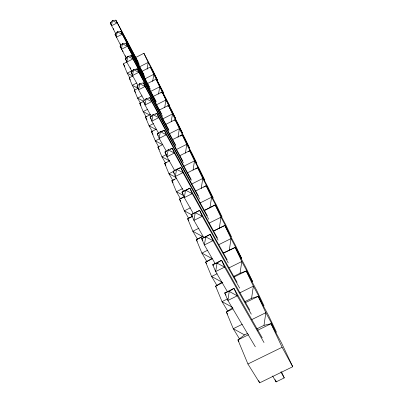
<?xml version="1.0" encoding="UTF-8"?>
<svg xmlns="http://www.w3.org/2000/svg" width="403" height="403" viewBox="0 0 403 403"><rect width="100%" height="100%" fill="white"/><g stroke="black" fill="none" stroke-linecap="round" stroke-linejoin="round"><path stroke-width="0.6" d="M185.496 153.195L186.7 144.309L182.201 134.738L172.257 139.77M256.751 328.903L263.985 325.352L265.849 312.683L258.172 296.356L251.568 298.326L244.959 301.585M233.282 276.589L240.047 273.239L241.795 261.517L235.171 247.427L223.151 252.963M251.568 298.326L253.371 286.145L246.253 271.002L240.047 273.239M213.162 231.191L219.323 228.118L220.97 217.212L215.197 204.931L203.948 210.557M229.327 249.895L231.02 238.596L224.844 225.458L219.323 228.118M201.208 188.664L202.759 178.474L197.682 167.673L187.012 173.043M204.366 210.557L209.973 207.752L211.57 197.213L206.16 185.707L195.047 191.284M178.025 137.368L179.365 128.703L175.119 119.666L165.779 124.401M193.072 170.126L194.488 160.873L189.712 150.712L179.688 155.77M158.54 94.136L159.679 86.826L156.077 79.154L147.15 83.713M164.706 107.621L165.885 100.025L162.082 91.939L153.145 96.488M171.225 121.782L172.439 113.963L168.424 105.425L158.903 110.261M147.13 69.251L148.203 62.41L143.911 53.282L135.579 57.553M152.682 81.421L153.795 74.303L150.369 67.019L141.448 71.583M131.917 71.412L126.799 62.042L127.816 56.36L131.489 55.644L156.072 101.45M126.215 58.148L120.084 46.199L122.386 43.781L125.993 43.161L149.407 86.897M276.891 381.087L276.08 381.888L272.569 375.954M137.937 85.411L132.516 75.522L131.046 72.051L133.559 69.669L137.307 68.848L161.452 113.722M160.837 93.078L162.082 91.939L171.794 110.487L175.668 118.694L165.885 100.025L155.916 105.097M144.339 100.287L138.577 89.819L137.015 86.136L139.65 83.779L143.468 82.842L168.792 129.761M167.557 106.17L168.424 105.425L178.252 124.164L182.337 132.824L172.439 113.963L162.429 119.046M151.382 116.522L145.015 104.997L143.357 101.082L146.113 98.76L150.007 97.697L175.491 144.758M174.212 120.406L175.119 119.666L185.063 138.597L189.38 147.74L179.365 128.703L169.305 133.796M247.85 333.271L244.515 334.913L237.941 339.946L247.921 363.99L259.653 382.85L292.739 366.725L281.687 343.311L271.028 323.705L263.985 325.352M180.302 136.184L182.201 134.738L192.261 153.85L196.825 163.522L186.7 144.309L176.247 149.594M188.282 151.74L189.712 150.712L199.878 169.985L204.719 180.242L194.488 160.873L183.39 166.464M232.843 307.56L226.36 312.038L233.277 328.702L239.432 338.792M251.457 281.959L252.424 281.314L245.77 267.219L235.171 247.427L223.469 253.245M195.591 169.038L197.682 167.673L207.953 187.098L213.091 197.979L202.759 178.474L191.551 184.106M240.551 259.003L241.599 258.373L235.382 245.205L224.844 225.458L213.666 231.035M203.681 187.188L206.16 185.707L216.532 205.263L221.993 216.839L211.57 197.213L199.908 203.057M209.973 207.752L215.197 204.931L225.655 224.597L231.473 236.929L220.97 217.212L209.152 223.111M111.278 22.513L110.261 23.036L115.928 34.109M116.089 33.771L115.041 34.31L120.769 45.509M126.517 58.193L125.409 58.762L126.799 62.042M130.386 56.208L131.489 55.644L132.925 58.898L156.107 102.065M129.907 78.011L127.222 73.15L123.353 63.82L132.925 58.898L127.816 56.36L125.409 58.762L126.607 60.959M132.194 70.606L127.222 73.15L132.743 76.041M139.367 66.933L148.203 62.41L157.628 80.479L153.246 71.185L143.911 53.282M131.046 72.051L132.612 71.25M135.74 69.648L137.307 68.848L138.823 72.298L162.585 116.422M134.99 90.217L132.265 85.3L129.177 77.86L133.081 75.865M136.682 83.043L132.265 85.3L138.058 88.338M144.964 78.817L153.795 74.303L163.341 92.574L150.369 67.019M140.556 103.45L137.574 98.095L134.325 90.257L138.229 88.267M141.997 95.843L137.574 98.095L143.523 101.224M150.284 91.617L159.679 86.826L169.346 105.299L156.077 79.154M148.898 98.261L150.007 97.697L151.719 101.586L175.915 146.229M146.193 116.991L143.171 111.581L139.745 103.319L143.654 101.329M147.604 109.329L143.171 111.581L149.84 115.102M150.5 114.533L145.458 117.097L149.08 125.822L152.45 131.826M151.155 116.447L150.097 116.986L151.866 121.152L158.575 133.247M155.382 114.301L156.963 113.495L182.725 160.898M153.528 123.565L149.08 125.822L156.021 129.494M156.445 129.141L151.498 131.645L155.331 140.874L158.651 146.763M158.374 133.373L157.286 133.927L159.17 138.375L166.484 151.493M161.648 131.716L164.379 130.33L191.183 179.466M159.8 138.612L155.331 140.874L162.474 144.672M162.862 144.526L157.89 147.045L161.946 156.817L165.311 162.752M166.006 151.493L164.958 152.022L166.973 156.777L174.64 170.444M170.197 149.372L172.293 148.314L198.452 196.049M166.348 154.596L161.946 156.817L169.376 160.782M169.668 160.827L164.661 163.356L168.963 173.733L172.686 180.252M173.955 171.215L168.963 173.733L176.086 177.542M176.902 178.131L171.844 180.675L176.423 191.707L180.393 198.614M182.584 188.609L176.423 191.707L183.34 195.42M184.488 196.583L179.491 199.097L184.362 210.845L188.69 218.32M190.473 207.782L184.362 210.845L192.065 214.995M192.694 216.189L187.632 218.723L192.836 231.262L197.525 239.301M199.027 228.169L192.836 231.262L202.513 236.501L196.332 239.679L201.898 253.089L206.956 261.683M203.041 236.334L196.332 239.679L197.274 241.286M207.5 250.303L201.898 253.089L211.923 258.545L205.636 262.106L211.605 276.488L217.031 285.611M218.698 244.727L231.02 238.596L241.599 258.373M212.326 258.781L205.636 262.106L206.588 263.718M217.197 273.713L211.605 276.488L222.008 282.171L215.62 286.165L222.038 301.625L227.831 311.252M228.939 267.894L241.795 261.517L252.424 281.314M222.864 282.579L215.62 286.165L216.265 287.238M234.002 277.068L246.253 271.002L256.897 290.79L264.036 305.907L253.371 286.145L239.941 292.78M227.635 298.86L222.038 301.625L232.299 307.262M233.055 308.738L226.36 312.038L227.65 314.174M245.336 302.683L258.172 296.356L268.836 316.088L276.513 332.349L265.849 312.683L251.804 319.589M242.258 324.284L233.277 328.702L244.515 334.913M248.596 334.712L237.941 339.946L238.914 341.532M257.567 330.309L271.028 323.705L282.105 347.275L292.739 366.725M247.921 363.99L282.105 347.275M281.455 371.737L284.261 377.903L276.08 381.888L275.083 379.631M192.609 216.401L187.632 218.723L188.876 220.859M183.294 197.485L179.491 199.097L180.715 201.228M174.519 179.652L171.844 180.675L173.094 182.856M166.394 162.757L164.661 163.356L165.89 165.522M159.024 146.687L157.89 147.045L159.407 149.725M152.616 131.328L151.498 131.645L153.039 134.385M146.561 116.815L145.458 117.097L146.979 119.807M143.921 74.656L120.794 31.348L117.253 31.882L115.041 34.31L116.24 36.522M138.249 62.158L115.863 20.15L112.387 20.603L110.261 23.036L111.45 25.243M255.341 346.832L227.902 300.447L224.713 292.936L233.962 288.367L262.277 337.931M225.987 295.102L224.713 292.936L229.236 291.429L233.962 288.367L237.251 295.832L264.025 342.575M227.398 291.666L215.65 271.562L212.719 264.655L221.585 260.252L249.795 310.114M213.353 265.733L212.719 264.655L217.051 263.134L221.585 260.252L224.607 267.118L251.301 314.184M215.333 263.925L204.371 244.964L201.666 238.591L210.18 234.35L237.12 282.357M202.921 240.757L201.666 238.591L205.726 236.888L210.18 234.35L212.965 240.682L239.649 288.135M203.958 237.856L193.954 220.396L191.45 214.497L199.636 210.401L227.161 259.804M192.387 216.134L191.45 214.497L199.636 210.401L202.215 216.265L228.264 262.937M280.836 371.924L284.261 377.903M183.214 194.332L181.975 192.155L189.858 188.196L217.439 238.007M193.586 213.968L184.297 197.631L181.975 192.155L189.858 188.196L192.251 193.636L218.078 240.203M183.959 191.773L175.33 176.479L173.169 171.386L176.559 169.31L180.766 167.552L207.344 215.817M174.398 173.567L173.169 171.386L180.766 167.552L182.997 172.62L208.739 219.297M166.792 155.296L164.958 152.022L168.167 149.866L172.293 148.314L174.373 153.034L199.707 199.203M139.745 103.319L140.944 105.47M134.325 90.257L135.539 92.453M158.203 135.574L157.286 133.927L160.334 131.705L164.379 130.33L166.323 134.753L191.229 180.353M129.177 77.86L130.381 80.031M151.316 119.177L150.097 116.986L152.994 114.704L156.963 113.495L158.787 117.636L183.425 162.933M123.353 63.82L124.829 66.5M143.357 101.082L144.879 103.843M137.015 86.136L138.526 88.882M131.348 72.605L132.255 74.258M130.209 67.558L130.809 68.656M120.084 46.199L121.585 48.959M122.482 50.612L123.081 51.715M125.182 55.579L126.381 57.78M168.993 130.774L145.075 86.499L143.468 82.842M113.238 28.548L113.832 29.646M120.139 43.715L120.739 44.824M144.823 76.832L120.794 31.348M150.379 89.234L125.993 43.161M139.252 64.495L115.863 20.15M258.701 380.578L259.653 382.85M229.236 291.429L227.902 300.447L237.251 295.832L229.236 291.429M217.051 263.134L215.65 271.562L224.607 267.118L217.051 263.134M195.264 212.648L193.954 220.396L202.215 216.265L195.264 212.648M205.726 236.888L204.371 244.964L212.965 240.682L205.726 236.888M185.571 190.181L184.297 197.631L192.251 193.636L185.571 190.181M168.167 149.866L166.973 156.777L174.373 153.034L168.167 149.866M176.559 169.31L175.33 176.479L182.997 172.62L176.559 169.31M160.334 131.705L159.17 138.375L166.323 134.753L160.334 131.705M146.113 98.76L145.015 104.997L151.719 101.586L146.113 98.76M152.994 114.704L151.866 121.152L158.787 117.636L152.994 114.704M133.559 69.669L132.516 75.522L138.823 72.298L133.559 69.669M139.65 83.779L138.577 89.819L145.075 86.499L139.65 83.779M122.386 43.781L121.399 49.302L127.353 46.244L122.386 43.781M112.387 20.603L111.44 25.822L117.082 22.916L112.387 20.603M117.253 31.882L116.286 37.247L122.079 34.265L117.253 31.882"/></g></svg>
